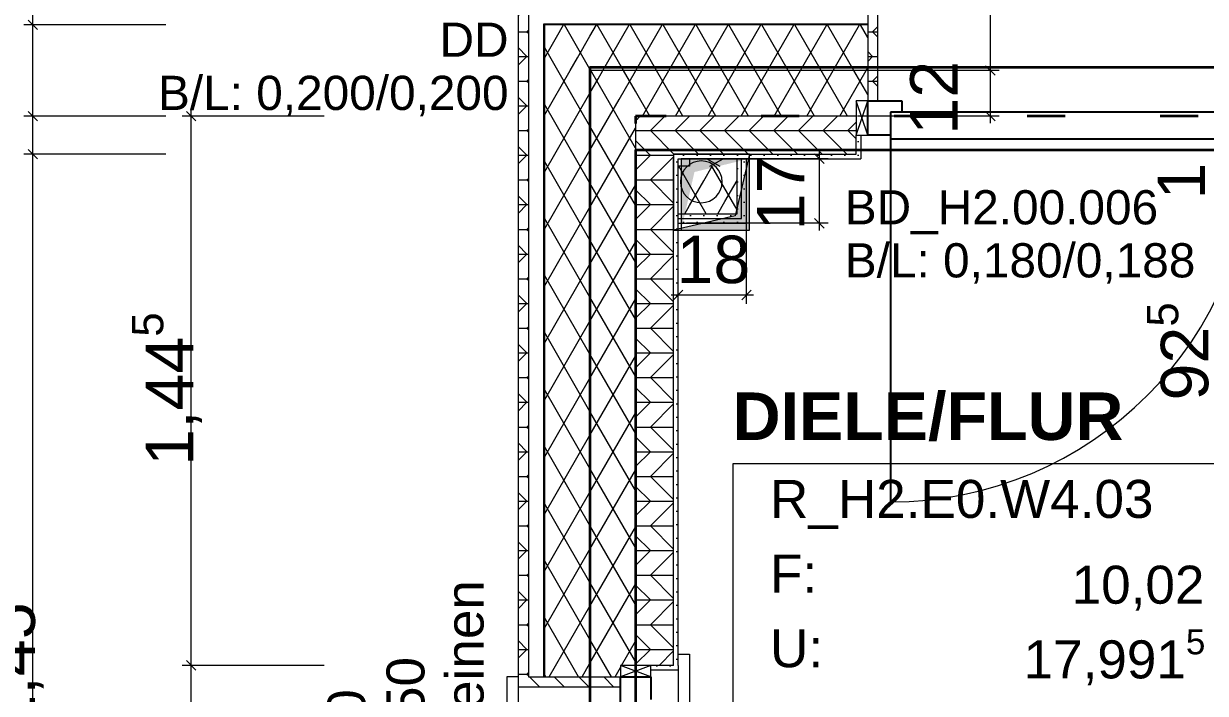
# Model space of a CAD drawing. Extents: x 0 to 42, y 0 to 29.7.
# Drawn here: x 9.987 to 13.098, y 14.117 to 15.879 of the extents above; entities that cross this region are included whole.
import ezdxf
from ezdxf.xclip import XClip

# ---------------------------------------------------------------- set-up
doc = ezdxf.new("R2010")
doc.units = 0
doc.header["$MEASUREMENT"] = 0
doc.header["$XCLIPFRAME"] = 0
doc.linetypes.add('Punktlinie_ eng', pattern=[0.0125, 0, -0.0125])
doc.linetypes.add('Strichlinie_ eng', pattern=[0.115, 0.075, -0.04])
for name, color, linetype in [('0_30 - Räume', 7, 'Continuous'), ('0_40 - Durchbrüche', 7, 'Continuous'), ('331 - Tragende Außenwände.Statisch erforderlich', 7, 'Continuous'), ('342 - Nichttragende Innenwände', 7, 'Continuous'), ('351 - Deckenkonstruktionen.Decken', 7, 'Continuous'), ('352 - Deckenbeläge.Fußbodenaufbauten', 7, 'Continuous'), ('412 - Wasseranlagen.Sanitärobjekte', 7, 'Continuous'), ('5_00 - WP Ausbau - Bemaßung', 7, 'Continuous')]:
    doc.layers.add(name, color=color, linetype=linetype)
doc.styles.add('ERSTELLTER_STIL_1', font='arial.ttf')
doc.styles.add('ERSTELLTER_STIL_2', font='arial.ttf')
pattern_1 = [(45, (26.131676, 15.72738), (-0.01767767, 0.01767767), [0, -0.025])]
pattern_2 = [(60, (26.131676, 15.72738), (-0.0649519, 0.0375), []), (120, (26.131676, 15.72738), (0.0649519, 0.0375), [])]
pattern_3 = [(0, (26.131676, 15.72738), (0, 0.065), []), (45, (26.13168, 15.72738), (-0.13, 0.13), [0.0919239, -0.0919239]), (45, (26.19668, 15.72738), (-0.13, 0.13), [0.0919239, -0.0919239]), (45, (26.26168, 15.72738), (-0.13, 0.13), [0.0919239, -0.0919239]), (45, (26.32668, 15.72738), (-0.13, 0.13), [0.0919239, -0.0919239]), (315, (26.13168, 15.72738), (0.13, 0.13), [0.0919239, -0.0919239]), (315, (26.19668, 15.72738), (0.13, 0.13), [0.0919239, -0.0919239]), (315, (26.26168, 15.72738), (0.13, 0.13), [0.0919239, -0.0919239]), (315, (26.32668, 15.72738), (0.13, 0.13), [0.0919239, -0.0919239])]

# ---------------------------------------------------------------- blocks, each defined once
blk = doc.blocks.new('Zeichnung_1_1', base_point=(26.1317, 15.7274))
at = {"layer": '331 - Tragende Außenwände.Statisch erforderlich', "linetype": 'Continuous', "lineweight": 18, "true_color": 0x7e5900}
h = blk.add_hatch(dxfattribs=at)
h.set_pattern_fill('Holz__Sperrholz_2__0001', color=46, style=0, pattern_type=2)
h.set_pattern_definition(pattern_3)
h.paths.add_polyline_path([(12.2088, 15.9444), (12.2088, 15.9174), (12.2088, 15.6754), (12.2358, 15.6754), (12.2358, 15.9444)])
h = blk.add_hatch(dxfattribs=at)
h.set_pattern_fill('Holz__Sperrholz_2__0001', color=46, style=0, pattern_type=2)
h.set_pattern_definition(pattern_3)
h.paths.add_polyline_path([(11.2888, 15.9174), (11.2888, 14.1604), (11.3158, 14.1604), (11.3158, 15.9174)])
at = {"layer": '331 - Tragende Außenwände.Statisch erforderlich', "linetype": 'Continuous', "lineweight": 18, "true_color": 0x0099e6}
for points in [[(11.3578, 15.8754), (11.3558, 15.8774), (11.3558, 15.8754)], [(11.3578, 15.8774), (11.3558, 15.8774), (11.3578, 15.8754)], [(11.3558, 15.8754), (11.3558, 14.1604), (11.3578, 14.1604), (11.3578, 15.8754)], [(11.3578, 15.8754), (12.2088, 15.8754), (12.2088, 15.8774), (11.3578, 15.8774)]]:
    blk.add_hatch(color=142, dxfattribs=at).paths.add_polyline_path(points)
at = {"layer": '331 - Tragende Außenwände.Statisch erforderlich', "linetype": 'Continuous', "lineweight": 18, "true_color": 0x05000d}
h = blk.add_hatch(dxfattribs=at)
h.set_pattern_fill('Dämmung__weich_0001', color=178, style=0, pattern_type=2)
h.set_pattern_definition(pattern_2)
h.paths.add_polyline_path([(11.4778, 15.7554), (11.3578, 15.8754), (11.3578, 15.7554)])
h = blk.add_hatch(dxfattribs=at)
h.set_pattern_fill('Dämmung__weich_0001', color=178, style=0, pattern_type=2)
h.set_pattern_definition(pattern_2)
h.paths.add_polyline_path([(11.4778, 15.8754), (11.3578, 15.8754), (11.4778, 15.7554)])
h = blk.add_hatch(dxfattribs=at)
h.set_pattern_fill('Dämmung__weich_0001', color=178, style=0, pattern_type=2)
h.set_pattern_definition(pattern_2)
h.paths.add_polyline_path([(11.4778, 15.7554), (12.2088, 15.7554), (12.2088, 15.8754), (11.4778, 15.8754)])
h = blk.add_hatch(dxfattribs=at)
h.set_pattern_fill('Dämmung__weich_0001', color=178, style=0, pattern_type=2)
h.set_pattern_definition(pattern_2)
h.paths.add_polyline_path([(11.3578, 15.7554), (11.3578, 14.1604), (11.4778, 14.1604), (11.4778, 15.7554)])
h = blk.add_hatch(dxfattribs=at)
h.set_pattern_fill('Dämmung__weich_0001', color=178, style=0, pattern_type=2)
h.set_pattern_definition(pattern_2)
h.paths.add_polyline_path([(11.5978, 15.6354), (11.4778, 15.7554), (11.4778, 15.6354)])
h = blk.add_hatch(dxfattribs=at)
h.set_pattern_fill('Dämmung__weich_0001', color=178, style=0, pattern_type=2)
h.set_pattern_definition(pattern_2)
h.paths.add_polyline_path([(11.5978, 15.7554), (11.4778, 15.7554), (11.5978, 15.6354)])
h = blk.add_hatch(dxfattribs=at)
h.set_pattern_fill('Dämmung__weich_0001', color=178, style=0, pattern_type=2)
h.set_pattern_definition(pattern_2)
h.paths.add_polyline_path([(11.5978, 15.6354), (12.1788, 15.6354), (12.1788, 15.6754), (12.2088, 15.6754), (12.2088, 15.7554), (11.5978, 15.7554)])
h = blk.add_hatch(dxfattribs=at)
h.set_pattern_fill('Dämmung__weich_0001', color=178, style=0, pattern_type=2)
h.set_pattern_definition(pattern_2)
h.paths.add_polyline_path([(11.4778, 15.6354), (11.4778, 14.1604), (11.5578, 14.1604), (11.5578, 14.1904), (11.5978, 14.1904), (11.5978, 15.6354)])
h = blk.add_hatch(dxfattribs=at)
h.set_pattern_fill('Holz__Sperrholz_2__0001', color=178, style=0, pattern_type=2)
h.set_pattern_definition(pattern_3)
h.paths.add_polyline_path([(11.6978, 15.5354), (11.5978, 15.6354), (11.5978, 15.5354)])
h = blk.add_hatch(dxfattribs=at)
h.set_pattern_fill('Holz__Sperrholz_2__0001', color=178, style=0, pattern_type=2)
h.set_pattern_definition(pattern_3)
h.paths.add_polyline_path([(11.6978, 15.6354), (11.5978, 15.6354), (11.6978, 15.5354)])
h = blk.add_hatch(dxfattribs=at)
h.set_pattern_fill('Holz__Sperrholz_2__0001', color=178, style=0, pattern_type=2)
h.set_pattern_definition(pattern_3)
h.paths.add_polyline_path([(11.6978, 15.5354), (12.1788, 15.5354), (12.1788, 15.5854), (12.1788, 15.6354), (11.6978, 15.6354)])
at = {"layer": '331 - Tragende Außenwände.Statisch erforderlich', "linetype": 'Continuous', "lineweight": 18, "true_color": 0x9f9f9f}
h = blk.add_hatch(dxfattribs=at)
h.set_pattern_fill('Gips_0001', color=253, style=0, pattern_type=2)
h.set_pattern_definition(pattern_1)
h.paths.add_polyline_path([(12.1908, 15.5234), (12.1908, 15.5854), (12.1788, 15.5854), (12.1788, 15.5354), (12.1788, 15.5234)])
at = {"layer": '331 - Tragende Außenwände.Statisch erforderlich', "linetype": 'Continuous', "lineweight": 18, "true_color": 0x05000d}
h = blk.add_hatch(dxfattribs=at)
h.set_pattern_fill('Holz__Sperrholz_2__0001', color=178, style=0, pattern_type=2)
h.set_pattern_definition(pattern_3)
h.paths.add_polyline_path([(11.5978, 14.1904), (11.6378, 14.1904), (11.6978, 14.1904), (11.6978, 15.5354), (11.5978, 15.5354)])
at = {"layer": '331 - Tragende Außenwände.Statisch erforderlich', "linetype": 'Continuous', "lineweight": 18, "true_color": 0x9f9f9f}
h = blk.add_hatch(dxfattribs=at)
h.set_pattern_fill('Gips_0001', color=253, style=0, pattern_type=2)
h.set_pattern_definition(pattern_1)
h.paths.add_polyline_path([(11.7098, 15.5234), (11.6978, 15.5354), (11.6978, 15.5234)])
h = blk.add_hatch(dxfattribs=at)
h.set_pattern_fill('Gips_0001', color=253, style=0, pattern_type=2)
h.set_pattern_definition(pattern_1)
h.paths.add_polyline_path([(11.7098, 15.5354), (11.6978, 15.5354), (11.7098, 15.5234)])
h = blk.add_hatch(dxfattribs=at)
h.set_pattern_fill('Gips_0001', color=253, style=0, pattern_type=2)
h.set_pattern_definition(pattern_1)
h.paths.add_polyline_path([(11.7098, 15.5234), (11.6978, 15.5234), (11.6978, 14.1904), (11.7098, 14.1904)])
h = blk.add_hatch(dxfattribs=at)
h.set_pattern_fill('Gips_0001', color=253, style=0, pattern_type=2)
h.set_pattern_definition(pattern_1)
h.paths.add_polyline_path([(11.7098, 15.5354), (11.7098, 15.5234), (12.1788, 15.5234), (12.1788, 15.5354)])
h = blk.add_hatch(dxfattribs=at)
h.set_pattern_fill('Gips_0001', color=253, style=0, pattern_type=2)
h.set_pattern_definition(pattern_1)
h.paths.add_polyline_path([(11.7098, 14.1904), (11.6978, 14.1904), (11.6378, 14.1904), (11.6378, 14.1784), (11.7098, 14.1784)])
at = {"layer": '331 - Tragende Außenwände.Statisch erforderlich', "linetype": 'Continuous', "lineweight": 18, "true_color": 0x7e5900}
h = blk.add_hatch(dxfattribs=at)
h.set_pattern_fill('Holz__Sperrholz_2__0001', color=46, style=0, pattern_type=2)
h.set_pattern_definition(pattern_3)
h.paths.add_polyline_path([(11.2888, 14.1334), (11.5578, 14.1334), (11.5578, 14.1604), (11.3158, 14.1604), (11.2888, 14.1604)])
at = {"layer": '342 - Nichttragende Innenwände', "linetype": 'Continuous', "lineweight": 18, "true_color": 0xcdcd00}
h = blk.add_hatch(dxfattribs=at)
h.set_pattern_fill('Dämmung__weich_0001', color=52, style=0, pattern_type=2)
h.set_pattern_definition([(150, (26.131676, 15.72738), (0.0375, 0.0649519), []), (210, (26.131676, 15.72738), (-0.0375, 0.0649519), [])])
h.paths.add_polyline_path([(11.8648, 15.5034), (11.8648, 15.5234), (11.7398, 15.5234), (11.7398, 15.5034)])
at = {"layer": '342 - Nichttragende Innenwände', "linetype": 'Continuous', "lineweight": 18, "true_color": 0x9f9f9f}
h = blk.add_hatch(dxfattribs=at)
h.set_pattern_fill('Gips_0001', color=253, style=0, pattern_type=2)
h.set_pattern_definition(pattern_1)
h.paths.add_polyline_path([(11.8768, 15.3784), (11.8768, 15.5234), (11.8648, 15.5234), (11.8648, 15.3784)])
h = blk.add_hatch(dxfattribs=at)
h.set_pattern_fill('Gips_0001', color=253, style=0, pattern_type=2)
h.set_pattern_definition(pattern_1)
h.paths.add_polyline_path([(11.8898, 15.3664), (11.8898, 15.5234), (11.8768, 15.5234), (11.8768, 15.3664)])
at = {"layer": '342 - Nichttragende Innenwände', "linetype": 'Continuous', "lineweight": 18, "true_color": 0xcdcd00}
h = blk.add_hatch(dxfattribs=at)
h.set_pattern_fill('Dämmung__weich_0001', color=52, style=0, pattern_type=2)
h.set_pattern_definition(pattern_2)
h.paths.add_polyline_path([(11.7398, 15.5034), (11.7098, 15.5034), (11.7098, 15.3784), (11.7398, 15.3784)])
h = blk.add_hatch(dxfattribs=at)
h.set_pattern_fill('Dämmung__weich_0001', color=52, style=0, pattern_type=2)
h.set_pattern_definition(pattern_2)
h.paths.add_polyline_path([(11.7398, 15.5034), (11.8648, 15.3784), (11.8648, 15.5034)])
h = blk.add_hatch(dxfattribs=at)
h.set_pattern_fill('Dämmung__weich_0001', color=52, style=0, pattern_type=2)
h.set_pattern_definition(pattern_2)
h.paths.add_polyline_path([(11.7398, 15.3784), (11.8648, 15.3784), (11.7398, 15.5034)])
at = {"layer": '342 - Nichttragende Innenwände', "linetype": 'Continuous', "lineweight": 18, "true_color": 0x9f9f9f}
h = blk.add_hatch(dxfattribs=at)
h.set_pattern_fill('Gips_0001', color=253, style=0, pattern_type=2)
h.set_pattern_definition(pattern_1)
h.paths.add_polyline_path([(11.8648, 15.3784), (11.7098, 15.3784), (11.7098, 15.3664), (11.8648, 15.3664)])
h = blk.add_hatch(dxfattribs=at)
h.set_pattern_fill('Gips_0001', color=253, style=0, pattern_type=2)
h.set_pattern_definition(pattern_1)
h.paths.add_polyline_path([(11.8768, 15.3664), (11.7098, 15.3664), (11.7098, 15.3534), (11.8768, 15.3534)])
h = blk.add_hatch(dxfattribs=at)
h.set_pattern_fill('Gips_0001', color=253, style=0, pattern_type=2)
h.set_pattern_definition(pattern_1)
h.paths.add_polyline_path([(11.8648, 15.3784), (11.8768, 15.3664), (11.8768, 15.3784)])
h = blk.add_hatch(dxfattribs=at)
h.set_pattern_fill('Gips_0001', color=253, style=0, pattern_type=2)
h.set_pattern_definition(pattern_1)
h.paths.add_polyline_path([(11.8648, 15.3784), (11.8648, 15.3664), (11.8768, 15.3664)])
h = blk.add_hatch(dxfattribs=at)
h.set_pattern_fill('Gips_0001', color=253, style=0, pattern_type=2)
h.set_pattern_definition(pattern_1)
h.paths.add_polyline_path([(11.8768, 15.3664), (11.8898, 15.3534), (11.8898, 15.3664)])
h = blk.add_hatch(dxfattribs=at)
h.set_pattern_fill('Gips_0001', color=253, style=0, pattern_type=2)
h.set_pattern_definition(pattern_1)
h.paths.add_polyline_path([(11.8768, 15.3664), (11.8768, 15.3534), (11.8898, 15.3534)])
at = {"layer": '351 - Deckenkonstruktionen.Decken', "linetype": 'Continuous', "lineweight": 0, "true_color": 0x010003}
blk.add_hatch(color=178, dxfattribs=at).paths.add_polyline_path([(11.6978, 15.3354), (11.8978, 15.3354), (11.8978, 15.5354), (11.8598, 15.3734)])
at = {"layer": '351 - Deckenkonstruktionen.Decken', "linetype": 'Continuous', "lineweight": 0, "true_color": 0x020006}
blk.add_hatch(color=178, dxfattribs=at).paths.add_polyline_path([(11.8978, 15.5234), (11.7178, 15.5234), (11.7178, 15.3354), (11.7528, 15.4884)])
at = {"layer": '0_30 - Räume', "color": 178, "linetype": 'Continuous', "lineweight": 18, "ltscale": 20, "true_color": 0x05000d}
for p, q in [((13.3884, 14.7209), (11.8535, 14.7209)), ((11.8535, 14.7209), (11.8535, 13.3459))]:
    blk.add_line(p, q, dxfattribs=at)
at = {"layer": '331 - Tragende Außenwände.Statisch erforderlich', "color": 178, "linetype": 'Continuous', "lineweight": 18, "ltscale": 20, "true_color": 0x05000d}
for p, q in [((12.2358, 15.6754), (12.2358, 15.9444)), ((12.2358, 15.6754), (12.2358, 15.9444)), ((11.3158, 15.9174), (11.3158, 15.8774)), ((11.3158, 15.9174), (11.3158, 15.8774)), ((12.2088, 15.9174), (12.2088, 15.6754)), ((11.3158, 15.8774), (11.3158, 14.1604)), ((11.3558, 15.8774), (11.3558, 15.8754)), ((11.3578, 15.8774), (11.3558, 15.8774)), ((11.3558, 15.8774), (11.3558, 15.8754)), ((11.3558, 15.8754), (11.3558, 14.1604)), ((12.2088, 15.8774), (11.3578, 15.8774)), ((11.3578, 15.8754), (11.3578, 15.7554)), ((11.4778, 15.8754), (11.3578, 15.8754)), ((11.3578, 15.8754), (11.3578, 15.7554)), ((12.2088, 15.8754), (11.4778, 15.8754)), ((11.3578, 15.7554), (11.3578, 14.1604)), ((11.5978, 15.7554), (11.4778, 15.7554)), ((11.4778, 15.7554), (11.4778, 15.6354)), ((12.2088, 15.7554), (11.5978, 15.7554)), ((12.2088, 15.5854), (12.1788, 15.6754)), ((12.1788, 15.5854), (12.2088, 15.6754)), ((11.4778, 15.6354), (11.4778, 14.1604)), ((11.5978, 15.6354), (11.5978, 15.5354)), ((11.6978, 15.6354), (11.5978, 15.6354)), ((11.5978, 15.6354), (11.5978, 15.5354)), ((12.1788, 15.6354), (11.6978, 15.6354)), ((12.1788, 15.5354), (12.1788, 15.5854)), ((12.1908, 15.5854), (12.1908, 15.5234)), ((12.1908, 15.5854), (12.1908, 15.5234)), ((11.5978, 15.5354), (11.5978, 14.1904)), ((11.6978, 15.5354), (11.6978, 15.5234)), ((11.6978, 15.5354), (12.1788, 15.5354)), ((11.6978, 15.5354), (11.6978, 15.5234)), ((11.6978, 14.1904), (11.6978, 15.5234)), ((12.1788, 15.5234), (12.1908, 15.5234)), ((12.1788, 15.5234), (12.1908, 15.5234)), ((11.7098, 14.1904), (11.7098, 14.2204)), ((11.7098, 14.2204), (11.7398, 14.2204)), ((11.7098, 14.1904), (11.7098, 14.2204)), ((11.7398, 14.2204), (11.7398, 13.1504)), ((11.6378, 14.1604), (11.5578, 14.1904)), ((11.6378, 14.1904), (11.5578, 14.1604)), ((11.6978, 14.1904), (11.6378, 14.1904)), ((11.7098, 14.1904), (11.7098, 14.1784)), ((11.7098, 14.1904), (11.7098, 14.1784)), ((11.2888, 14.1604), (11.2588, 14.1604)), ((11.2588, 14.1604), (11.2588, 13.2104)), ((11.2888, 14.1604), (11.2888, 14.1334)), ((11.2888, 14.1604), (11.2888, 14.1334)), ((11.3158, 14.1604), (11.5578, 14.1604)), ((11.6378, 14.1784), (11.7098, 14.1784)), ((11.6378, 14.1784), (11.7098, 14.1784)), ((11.5578, 14.1334), (11.2888, 14.1334)), ((11.5578, 14.1334), (11.2888, 14.1334))]:
    blk.add_line(p, q, dxfattribs=at)
at = {"layer": '331 - Tragende Außenwände.Statisch erforderlich', "color": 178, "linetype": 'Continuous', "lineweight": 25, "ltscale": 20, "true_color": 0x05000d}
for p, q in [((12.2088, 15.6754), (12.2988, 15.6754)), ((12.2088, 15.5854), (12.2088, 15.6754)), ((12.2988, 15.6454), (12.2688, 15.6454)), ((12.2688, 15.6454), (12.2688, 15.5854)), ((13.2238, 15.6454), (12.2688, 15.6454)), ((12.2688, 15.6454), (12.2688, 15.5754)), ((12.2988, 15.6754), (12.2988, 15.6454)), ((12.2688, 15.5854), (12.2088, 15.5854)), ((12.2688, 15.5754), (13.2238, 15.5754)), ((12.2688, 15.5754), (12.2688, 14.6204)), ((11.5578, 14.0804), (11.5578, 14.1604)), ((11.5578, 14.1604), (11.6378, 14.1604)), ((11.6378, 14.1604), (11.6378, 14.1004))]:
    blk.add_line(p, q, dxfattribs=at)
at = {"layer": '331 - Tragende Außenwände.Statisch erforderlich', "color": 178, "linetype": 'Strichlinie_ eng', "lineweight": 18, "ltscale": 20, "true_color": 0x05000d}
for p, q in [((11.7098, 14.1784), (11.7098, 13.1924)), ((11.2888, 14.1334), (11.2888, 13.2374))]:
    blk.add_line(p, q, dxfattribs=at)
at = {"layer": '331 - Tragende Außenwände.Statisch erforderlich', "color": 178, "linetype": 'Continuous', "lineweight": 18, "ltscale": 20, "true_color": 0x05000d, "flags": 128}
for points in [[(11.2888, 15.9174), (11.2888, 14.1604)], [(11.7098, 15.5234), (12.1788, 15.5234)], [(11.7098, 14.1904), (11.7098, 15.5234)]]:
    blk.add_lwpolyline(points, dxfattribs=at)
for points in [[(12.2088, 15.6754), (12.1788, 15.6754), (12.1788, 15.5854), (12.2088, 15.5854)], [(11.6378, 14.1604), (11.6378, 14.1904), (11.5578, 14.1904), (11.5578, 14.1604)]]:
    blk.add_lwpolyline(points, close=True, dxfattribs=at)
at = {"layer": '331 - Tragende Außenwände.Statisch erforderlich', "color": 178, "linetype": 'Continuous', "lineweight": 18, "ltscale": 20, "true_color": 0x05000d}
blk.add_arc((12.2688, 15.5754), 0.955, 270, 0, dxfattribs=at)
at = {"layer": '342 - Nichttragende Innenwände', "color": 178, "linetype": 'Continuous', "lineweight": 18, "ltscale": 20, "true_color": 0x05000d}
for p, q in [((11.8648, 15.5034), (11.8648, 15.5234)), ((11.8768, 15.3784), (11.8768, 15.5234)), ((11.8648, 15.3784), (11.8648, 15.5034)), ((11.8648, 15.3784), (11.8648, 15.5034)), ((11.7098, 15.3784), (11.7398, 15.3784)), ((11.7098, 15.3664), (11.8648, 15.3664)), ((11.7398, 15.3784), (11.8648, 15.3784)), ((11.8648, 15.3664), (11.8768, 15.3664)), ((11.8768, 15.3664), (11.8768, 15.3784))]:
    blk.add_line(p, q, dxfattribs=at)
at = {"layer": '342 - Nichttragende Innenwände', "color": 178, "linetype": 'Continuous', "lineweight": 18, "ltscale": 20, "true_color": 0x05000d, "flags": 128}
for points in [[(11.8648, 15.5234), (11.7398, 15.5234)], [(11.7398, 15.5234), (11.7398, 15.5034)], [(11.8768, 15.5234), (11.8648, 15.5234)], [(11.8898, 15.5234), (11.8768, 15.5234)], [(11.8898, 15.3664), (11.8898, 15.5234)], [(11.7398, 15.5034), (11.7098, 15.5034)], [(11.7098, 15.3784), (11.7098, 15.5034)], [(11.7098, 15.3664), (11.7098, 15.3784)], [(11.7098, 15.3534), (11.7098, 15.3664)], [(11.8898, 15.3534), (11.8898, 15.3664)], [(11.7098, 15.3534), (11.8898, 15.3534)]]:
    blk.add_lwpolyline(points, dxfattribs=at)
at = {"layer": '351 - Deckenkonstruktionen.Decken', "color": 8, "linetype": 'Strichlinie_ eng', "lineweight": 18, "ltscale": 20}
for p, q in [((11.8978, 15.5354), (11.8598, 15.3734)), ((11.8598, 15.3734), (11.6978, 15.3354))]:
    blk.add_line(p, q, dxfattribs=at)
at = {"layer": '351 - Deckenkonstruktionen.Decken', "color": 178, "linetype": 'Continuous', "lineweight": 35, "ltscale": 20, "true_color": 0x05000d, "flags": 128}
blk.add_lwpolyline([(11.4778, 8.4285), (18.8187, 8.4285), (18.8187, 15.7634), (17.6087, 15.7634), (16.6913, 15.7634), (13.3934, 15.7634), (11.4778, 15.7634)], close=True, dxfattribs=at)
at = {"layer": '351 - Deckenkonstruktionen.Decken', "color": 178, "linetype": 'Punktlinie_ eng', "lineweight": 35, "ltscale": 20, "true_color": 0x05000d, "flags": 128}
blk.add_lwpolyline([(14.1287, 15.6354), (11.5978, 15.6354), (11.5978, 8.4735), (18.7687, 8.4735), (18.7687, 15.6354), (17.6834, 15.6354)], close=True, dxfattribs=at)
at = {"layer": '351 - Deckenkonstruktionen.Decken', "color": 178, "linetype": 'Strichlinie_ eng', "lineweight": 18, "ltscale": 20, "true_color": 0x05000d, "flags": 128}
for points in [[(11.8978, 15.5354), (11.6978, 15.5354)], [(11.6978, 15.5354), (11.6978, 15.3354)], [(11.8978, 15.3354), (11.8978, 15.5354)], [(11.6978, 15.3354), (11.8978, 15.3354)]]:
    blk.add_lwpolyline(points, dxfattribs=at)
at = {"layer": '351 - Deckenkonstruktionen.Decken', "color": 178, "linetype": 'Continuous', "lineweight": 18, "ltscale": 20, "true_color": 0x05000d, "flags": 128}
for points in [[(11.8978, 15.5234), (11.7178, 15.5234)], [(11.7178, 15.5234), (11.7178, 15.3354)], [(11.8978, 15.3354), (11.8978, 15.5234)], [(11.7178, 15.3354), (11.8978, 15.3354)]]:
    blk.add_lwpolyline(points, dxfattribs=at)
at = {"layer": '352 - Deckenbeläge.Fußbodenaufbauten', "color": 178, "linetype": 'Continuous', "lineweight": 35, "ltscale": 20, "true_color": 0x05000d, "flags": 128}
blk.add_lwpolyline([(13.305, 15.5454), (11.5978, 15.5454), (11.5978, 12.9697), (17.6988, 12.9697), (17.6988, 14.5), (17.6056, 14.5), (17.6056, 14.2361), (16.6913, 14.2361), (16.6913, 14.5724), (13.3934, 14.5724), (13.3934, 14.6004), (13.2633, 14.6004), (13.2633, 15.5181), (13.305, 15.5181)], close=True, dxfattribs=at)
at = {"layer": '412 - Wasseranlagen.Sanitärobjekte', "color": 178, "linetype": 'Continuous', "lineweight": 18, "ltscale": 20, "true_color": 0x05000d, "flags": 128}
blk.add_lwpolyline([(11.7707, 15.5175, 1), (11.7707, 15.4075, 1)], format="xyb", close=True, dxfattribs=at)
at = {"layer": '5_00 - WP Ausbau - Bemaßung', "color": 178, "linetype": 'Continuous', "lineweight": 18, "ltscale": 20, "true_color": 0x05000d}
for p, q in [((12.5316, 15.7554), (12.5316, 17.4174)), ((10.0114, 15.8754), (10.0114, 15.9444)), ((10.3614, 15.8754), (9.988, 15.8754)), ((9.9989, 15.8879), (10.0239, 15.8629)), ((10.0114, 15.6354), (10.0114, 15.8754)), ((12.5551, 15.7554), (12.1816, 15.7554)), ((12.5191, 15.7679), (12.5441, 15.7429)), ((12.5316, 15.6354), (12.5316, 15.7554)), ((9.9989, 15.6479), (10.0239, 15.6229)), ((10.4406, 15.6229), (10.4156, 15.6479)), ((10.4281, 15.6354), (10.4281, 15.6541)), ((12.5191, 15.6479), (12.5441, 15.6229)), ((10.3614, 15.6354), (9.988, 15.6354)), ((10.0114, 15.5354), (10.0114, 15.6354)), ((10.7781, 15.6354), (10.4046, 15.6354)), ((10.4281, 14.1904), (10.4281, 15.6354)), ((12.5551, 15.6354), (12.1816, 15.6354)), ((12.5316, 15.6166), (12.5316, 15.6354)), ((10.3614, 15.5354), (9.988, 15.5354)), ((9.9989, 15.5479), (10.0239, 15.5229)), ((10.0114, 13.0822), (10.0114, 15.5354)), ((12.1049, 15.5234), (11.7315, 15.5234)), ((12.094, 15.5109), (12.069, 15.5359)), ((12.0815, 15.5234), (12.0815, 15.5421)), ((12.0815, 15.3534), (12.0815, 15.5234)), ((11.7098, 15.1415), (11.7098, 15.5149)), ((11.8898, 15.1415), (11.8898, 15.5149)), ((12.069, 15.3659), (12.094, 15.3409)), ((12.1049, 15.3534), (11.7315, 15.3534)), ((12.0815, 15.3346), (12.0815, 15.3534)), ((11.6911, 15.1649), (11.7098, 15.1649)), ((11.7223, 15.1774), (11.6973, 15.1524)), ((11.7098, 15.1649), (11.8898, 15.1649)), ((11.8773, 15.1524), (11.9023, 15.1774)), ((11.8898, 15.1649), (11.9086, 15.1649)), ((10.7781, 14.1904), (10.4046, 14.1904)), ((10.4156, 14.2029), (10.4406, 14.1779)), ((10.4281, 13.1804), (10.4281, 14.1904))]:
    blk.add_line(p, q, dxfattribs=at)
at = {"layer": '0_30 - Räume', "color": 178, "linetype": 'Continuous', "lineweight": 18, "true_color": 0x05000d, "attachment_point": 1}
for s, insert, char_height, style in [('\\A1;{\\pqj;\\pt0;\\fArial|b1|i0|c0|p38;DIELE/FLUR}', (11.8535, 14.9084), 0.125, 'ERSTELLTER_STIL_2'), ('\\A1;{\\pql;\\pt0;\\fArial|b0|i0|c0|p38;R_H2.E0.W4.03}', (11.9517, 14.6784), 0.1, 'ERSTELLTER_STIL_1'), ('\\A1;{\\pqj;\\pt0;\\fArial|b0|i0|c0|p38;F: }', (11.9517, 14.4819), 0.1, 'ERSTELLTER_STIL_1'), ('\\A1;{\\pql;\\pt0,0.05;\\fArial|b0|i0|c0|p38;10,02\\fArial|b0|i0|c0|p38;\\A1{\\H.66x;\\S^  ;}\\fArial|b0|i0|c0|p38; m\\fArial|b0|i0|c0|p38;\\A1{\\H.66x;\\S2^  ;}}', (12.7455, 14.4819), 0.1, 'ERSTELLTER_STIL_1'), ('\\A1;{\\pqj;\\pt0;\\fArial|b0|i0|c0|p38;U: }', (11.9517, 14.2855), 0.1, 'ERSTELLTER_STIL_1'), ('\\A1;{\\pql;\\pt0,0.05;\\fArial|b0|i0|c0|p38;17,991\\fArial|b0|i0|c0|p38;\\A1{\\H.66x;\\S5^  ;}\\fArial|b0|i0|c0|p38; m\\fArial|b0|i0|c0|p38;\\A1{\\H.66x;\\S^  ;}}', (12.619, 14.2855), 0.1, 'ERSTELLTER_STIL_1')]:
    blk.add_mtext(s, dxfattribs=dict(at, insert=insert, char_height=char_height, style=style))
at = {"layer": '0_40 - Durchbrüche', "color": 178, "linetype": 'Continuous', "lineweight": 18, "true_color": 0x05000d, "char_height": 0.09, "style": 'ERSTELLTER_STIL_1'}
for s, insert, attachment_point, line_spacing_factor in [('\\A1;{\\pqr;\\fArial|b0|i0|c0|p38;DD\\P\\pqr;\\fArial|b0|i0|c0|p38;B/L: \\fArial|b0|i0|c0|p38;0,200\\fArial|b0|i0|c0|p38;/\\fArial|b0|i0|c0|p38;0,200}', (11.2635, 15.8814), 3, 0.932261), ('\\A1;{\\pql;\\fArial|b0|i0|c0|p38;BD_H2.00.006\\P\\pql;\\fArial|b0|i0|c0|p38;B/L: \\fArial|b0|i0|c0|p38;0,180\\fArial|b0|i0|c0|p38;/\\fArial|b0|i0|c0|p38;0,188}', (12.1485, 15.4406), 1, 0.930054)]:
    blk.add_mtext(s, dxfattribs=dict(at, insert=insert, attachment_point=attachment_point, line_spacing_factor=line_spacing_factor))
at = {"layer": '331 - Tragende Außenwände.Statisch erforderlich', "color": 178, "linetype": 'Continuous', "lineweight": 18, "true_color": 0x05000d, "insert": (10.6312, 13.0792), "char_height": 0.1, "attachment_point": 1, "rotation": 90, "line_spacing_factor": 0.932867, "style": 'ERSTELLTER_STIL_1'}
blk.add_mtext('\\A1;{\\pql;\\fArial|b0|i0|c0|p38;AF_H2.00.011\\P\\pql;\\fArial|b0|i0|c0|p38;B/H: \\fArial|b0|i0|c0|p38;1,010\\fArial|b0|i0|c0|p38;/\\fArial|b0|i0|c0|p38;1,350\\fArial|b0|i0|c0|p38; \\P\\pql;\\fArial|b0|i0|c0|p38;BRH\\fArial|b0|i0|c0|p38; (RFB)\\fArial|b0|i0|c0|p38;: \\fArial|b0|i0|c0|p38;1,150\\P\\pql;\\fArial|b0|i0|c0|p38;Sonnenschutz:\\fArial|b0|i0|c0|p38;keinen}', dxfattribs=at)
at = {"layer": '5_00 - WP Ausbau - Bemaßung', "color": 178, "linetype": 'Continuous', "lineweight": 18, "true_color": 0x05000d, "char_height": 0.125, "attachment_point": 7, "rotation": 90, "style": 'ERSTELLTER_STIL_1'}
for s, insert, width in [('\\A1;{\\pql;\\fArial|b0|i0|c0|p38;12}', (12.4454, 15.5866), 0.189715), ('\\A1;{\\pql;\\fArial|b0|i0|c0|p38;17}', (12.0423, 15.3352), 0.189715), ('\\A1;{\\pql;\\fArial|b0|i0|c0|p38;1}', (13.0967, 15.416), 0.094857)]:
    blk.add_mtext(s, dxfattribs=dict(at, insert=insert, width=width))
at = {"layer": '5_00 - WP Ausbau - Bemaßung', "color": 178, "linetype": 'Continuous', "lineweight": 18, "true_color": 0x05000d, "insert": (11.7055, 15.1942), "char_height": 0.125, "width": 0.189715, "attachment_point": 7, "style": 'ERSTELLTER_STIL_1'}
blk.add_mtext('\\A1;{\\pql;\\fArial|b0|i0|c0|p38;18}', dxfattribs=at)
at = {"layer": '5_00 - WP Ausbau - Bemaßung', "color": 178, "linetype": 'Continuous', "lineweight": 18, "true_color": 0x05000d, "char_height": 0.125, "attachment_point": 7, "rotation": 90, "style": 'ERSTELLTER_STIL_1'}
for s, insert in [('\\A1;{\\pql;\\fArial|b0|i0|c0|p38;92\\fArial|b0|i0|c0|p38;\\A1{\\H.66x;\\S5^  ;}}', (13.1417, 14.8873)), ('\\A1;{\\pql;\\fArial|b0|i0|c0|p38;1,44\\fArial|b0|i0|c0|p38;\\A1{\\H.66x;\\S5^  ;}}', (10.4702, 14.7153)), ('\\A1;{\\pql;\\fArial|b0|i0|c0|p38;2,45\\fArial|b0|i0|c0|p38;\\A1{\\H.66x;\\S5^  ;}}', (10.0535, 14.0163))]:
    blk.add_mtext(s, dxfattribs=dict(at, insert=insert))

msp = doc.modelspace()

# ---------------------------------------------------------------- block references
at = {"color": 178, "linetype": 'Continuous', "lineweight": 25, "ltscale": 20, "true_color": 0x05000d}
ref = msp.add_blockref('Zeichnung_1_1', (26.1317, 15.7274), dxfattribs=at)
XClip(ref).set_block_clipping_path([(4.1980274282, 3.0257570699), (31.7992466844, 24.1343286538)])

doc.saveas('drawing.dxf')
